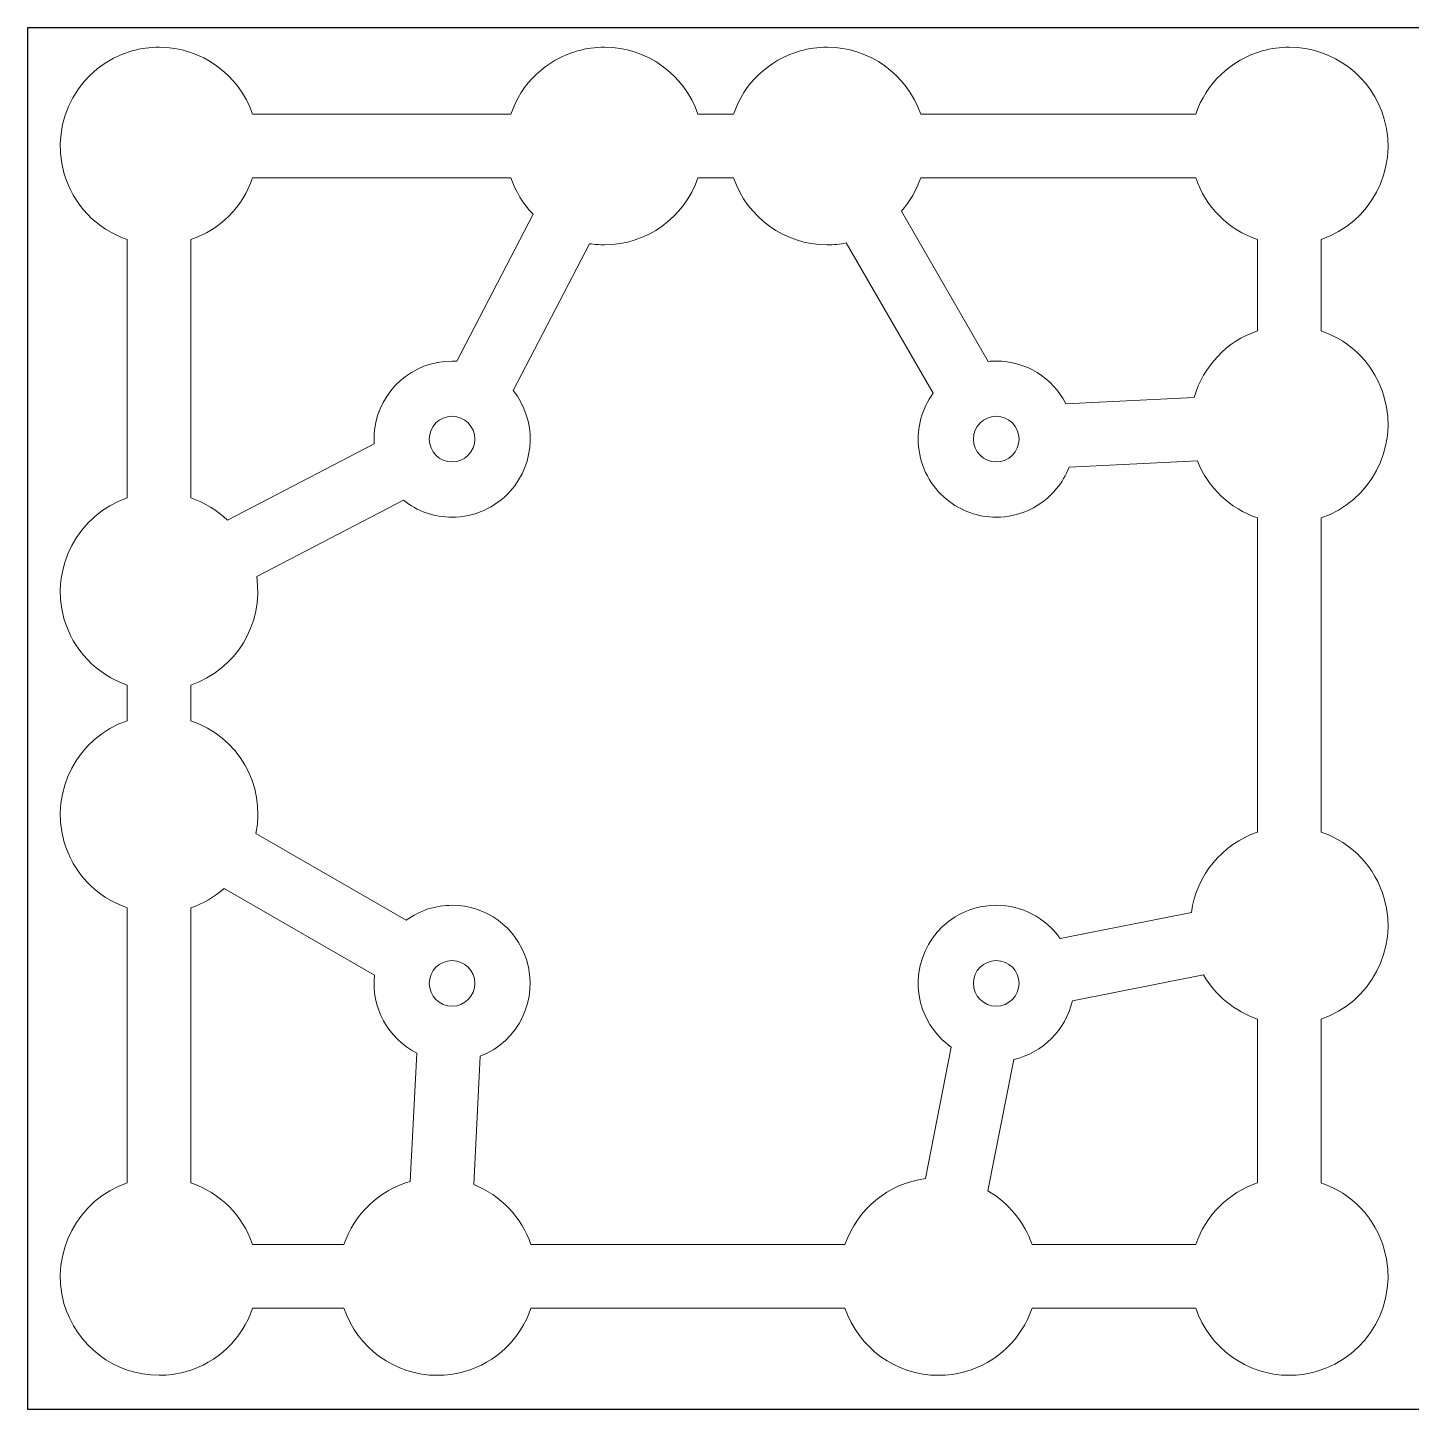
# Model space of a CAD drawing. Header units: inches. Extents: x 0 to 330, y -165 to 0.
# Drawn here: x 0.5 to 165.7, y -165 to 0 of the extents above; entities that cross this region are included whole.
import ezdxf

# ---------------------------------------------------------------- set-up
doc = ezdxf.new("R2010")
doc.units = ezdxf.units.IN
doc.header["$MEASUREMENT"] = 0
doc.layers.add('Layer 1', color=7, linetype='Continuous')

# ---------------------------------------------------------------- blocks, each defined once
blk = doc.blocks.new('block 2')
at = {"layer": 'Layer 1', "color": 7, "lineweight": 15, "true_color": 0xffffff}
blk.add_open_spline([(116.15, -116.86), (114.64, -116.86), (113.42, -115.64), (113.42, -114.13), (113.42, -112.63), (114.64, -111.41), (116.15, -111.41), (117.65, -111.41), (118.87, -112.63), (118.87, -114.13), (118.87, -115.64), (117.65, -116.86), (116.15, -116.86)], degree=3, knots=[0, 0, 0, 0, 1, 1, 1, 2, 2, 2, 3, 3, 3, 4, 4, 4, 4], dxfattribs=at)
blk = doc.blocks.new('block 3')
at = {"layer": 'Layer 1', "color": 7, "lineweight": 15, "true_color": 0xffffff}
blk.add_open_spline([(60.57, -145.33), (59.46, -142.06), (56.96, -139.44), (53.75, -138.17), (53.75, -138.17), (54.52, -122.83), (54.52, -122.83), (59.08, -121.06), (61.54, -116.01), (60.03, -111.29), (58.79, -107.41), (55.22, -104.81), (51.15, -104.81), (50.19, -104.81), (49.23, -104.96), (48.31, -105.25), (47.36, -105.55), (46.47, -106), (45.67, -106.59), (45.67, -106.59), (27.72, -96.23), (27.72, -96.23), (28.89, -90.39), (25.58, -84.67), (19.95, -82.76), (19.95, -82.76), (19.95, -78.5), (19.95, -78.5), (25.33, -76.67), (28.67, -71.17), (27.81, -65.55), (27.81, -65.55), (45.35, -56.43), (45.35, -56.43), (46.99, -57.74), (49.03, -58.46), (51.14, -58.46), (53.79, -58.46), (56.32, -57.33), (58.09, -55.36), (61.15, -51.95), (61.27, -46.87), (58.45, -43.33), (58.45, -43.33), (67.56, -25.8), (67.56, -25.8), (68.16, -25.89), (68.76, -25.93), (69.36, -25.93), (74.4, -25.93), (78.9, -22.67), (80.52, -17.93), (80.52, -17.93), (84.78, -17.93), (84.78, -17.93), (86.39, -22.67), (90.9, -25.94), (95.94, -25.94), (96.71, -25.94), (97.48, -25.86), (98.24, -25.71), (98.24, -25.71), (108.6, -43.66), (108.6, -43.66), (107.26, -45.5), (106.64, -47.75), (106.87, -50.04), (107.11, -52.52), (108.3, -54.76), (110.23, -56.34), (111.89, -57.71), (113.99, -58.46), (116.14, -58.46), (118.95, -58.46), (121.57, -57.22), (123.35, -55.05), (123.99, -54.28), (124.48, -53.43), (124.84, -52.5), (124.84, -52.5), (140.18, -51.74), (140.18, -51.74), (141.45, -54.95), (144.07, -57.44), (147.35, -58.55), (147.35, -58.55), (147.35, -96.06), (147.35, -96.06), (143.13, -97.5), (140.05, -101.25), (139.45, -105.67), (139.45, -105.67), (123.77, -108.76), (123.77, -108.76), (122.02, -106.27), (119.21, -104.81), (116.14, -104.81), (114.41, -104.81), (112.72, -105.29), (111.24, -106.2), (106.87, -108.91), (105.51, -114.67), (108.22, -119.04), (108.88, -120.1), (109.75, -121.03), (110.77, -121.75), (110.77, -121.75), (107.68, -137.44), (107.68, -137.44), (103.26, -138.03), (99.51, -141.11), (98.08, -145.33), (98.08, -145.33), (60.57, -145.33), (60.57, -145.33)], degree=3, knots=[0, 0, 0, 0, 1, 1, 1, 2, 2, 2, 3, 3, 3, 4, 4, 4, 5, 5, 5, 6, 6, 6, 7, 7, 7, 8, 8, 8, 9, 9, 9, 10, 10, 10, 11, 11, 11, 12, 12, 12, 13, 13, 13, 14, 14, 14, 15, 15, 15, 16, 16, 16, 17, 17, 17, 18, 18, 18, 19, 19, 19, 20, 20, 20, 21, 21, 21, 22, 22, 22, 23, 23, 23, 24, 24, 24, 25, 25, 25, 26, 26, 26, 27, 27, 27, 28, 28, 28, 29, 29, 29, 30, 30, 30, 31, 31, 31, 32, 32, 32, 33, 33, 33, 34, 34, 34, 35, 35, 35, 36, 36, 36, 37, 37, 37, 38, 38, 38, 38], dxfattribs=at)
blk = doc.blocks.new('block 4')
at = {"layer": 'Layer 1', "color": 7, "lineweight": 15, "true_color": 0xffffff}
blk.add_open_spline([(51.15, -51.86), (49.64, -51.86), (48.42, -50.64), (48.42, -49.13), (48.42, -47.63), (49.64, -46.41), (51.15, -46.41), (52.65, -46.41), (53.87, -47.63), (53.87, -49.13), (53.87, -50.64), (52.65, -51.86), (51.15, -51.86)], degree=3, knots=[0, 0, 0, 0, 1, 1, 1, 2, 2, 2, 3, 3, 3, 4, 4, 4, 4], dxfattribs=at)
blk = doc.blocks.new('block 5')
at = {"layer": 'Layer 1', "color": 7, "lineweight": 15, "true_color": 0xffffff}
blk.add_open_spline([(151.14, -160.94), (146.1, -160.94), (141.59, -157.67), (139.98, -152.93), (139.98, -152.93), (120.42, -152.93), (120.42, -152.93), (119.17, -156.62), (116.24, -159.42), (112.47, -160.49), (111.41, -160.78), (110.33, -160.94), (109.24, -160.94), (104.2, -160.94), (99.69, -157.67), (98.08, -152.93), (98.08, -152.93), (60.57, -152.93), (60.57, -152.93), (59.32, -156.62), (56.39, -159.42), (52.62, -160.49), (51.56, -160.78), (50.48, -160.94), (49.39, -160.94), (44.35, -160.94), (39.84, -157.67), (38.23, -152.93), (38.23, -152.93), (27.32, -152.93), (27.32, -152.93), (26.07, -156.62), (23.14, -159.42), (19.37, -160.49), (18.31, -160.78), (17.23, -160.94), (16.14, -160.94), (10.89, -160.94), (6.23, -157.41), (4.79, -152.35), (3.08, -146.29), (6.45, -139.96), (12.35, -137.96), (12.35, -137.96), (12.35, -105.1), (12.35, -105.1), (8.66, -103.86), (5.86, -100.92), (4.79, -97.15), (3.08, -91.09), (6.45, -84.76), (12.35, -82.76), (12.35, -82.76), (12.35, -78.5), (12.35, -78.5), (8.66, -77.26), (5.86, -74.32), (4.79, -70.55), (3.08, -64.49), (6.45, -58.16), (12.35, -56.16), (12.35, -56.16), (12.35, -25.3), (12.35, -25.3), (8.66, -24.06), (5.86, -21.12), (4.79, -17.35), (3.02, -11.09), (6.67, -4.55), (12.93, -2.78), (13.98, -2.48), (15.07, -2.33), (16.15, -2.33), (21.2, -2.33), (25.7, -5.59), (27.32, -10.33), (27.32, -10.33), (58.18, -10.33), (58.18, -10.33), (59.42, -6.65), (62.36, -3.85), (66.13, -2.78), (67.18, -2.48), (68.27, -2.33), (69.35, -2.33), (74.4, -2.33), (78.9, -5.59), (80.52, -10.33), (80.52, -10.33), (84.78, -10.33), (84.78, -10.33), (86.02, -6.65), (88.96, -3.85), (92.73, -2.78), (93.78, -2.48), (94.87, -2.33), (95.95, -2.33), (101, -2.33), (105.5, -5.59), (107.12, -10.33), (107.12, -10.33), (139.98, -10.33), (139.98, -10.33), (141.22, -6.65), (144.16, -3.85), (147.93, -2.78), (148.98, -2.48), (150.07, -2.33), (151.15, -2.33), (156.4, -2.33), (161.07, -5.86), (162.5, -10.91), (164.22, -16.98), (160.85, -23.3), (154.95, -25.3), (154.95, -25.3), (154.95, -36.21), (154.95, -36.21), (158.63, -37.46), (161.43, -40.39), (162.5, -44.16), (164.22, -50.23), (160.85, -56.55), (154.95, -58.55), (154.95, -58.55), (154.95, -96.06), (154.95, -96.06), (158.63, -97.31), (161.43, -100.24), (162.5, -104.01), (164.22, -110.08), (160.85, -116.4), (154.95, -118.4), (154.95, -118.4), (154.95, -137.96), (154.95, -137.96), (158.63, -139.21), (161.43, -142.14), (162.5, -145.91), (164.27, -152.17), (160.62, -158.71), (154.37, -160.49), (153.31, -160.78), (152.23, -160.94), (151.14, -160.94)], degree=3, knots=[0, 0, 0, 0, 1, 1, 1, 2, 2, 2, 3, 3, 3, 4, 4, 4, 5, 5, 5, 6, 6, 6, 7, 7, 7, 8, 8, 8, 9, 9, 9, 10, 10, 10, 11, 11, 11, 12, 12, 12, 13, 13, 13, 14, 14, 14, 15, 15, 15, 16, 16, 16, 17, 17, 17, 18, 18, 18, 19, 19, 19, 20, 20, 20, 21, 21, 21, 22, 22, 22, 23, 23, 23, 24, 24, 24, 25, 25, 25, 26, 26, 26, 27, 27, 27, 28, 28, 28, 29, 29, 29, 30, 30, 30, 31, 31, 31, 32, 32, 32, 33, 33, 33, 34, 34, 34, 35, 35, 35, 36, 36, 36, 37, 37, 37, 38, 38, 38, 39, 39, 39, 40, 40, 40, 41, 41, 41, 42, 42, 42, 43, 43, 43, 44, 44, 44, 45, 45, 45, 46, 46, 46, 47, 47, 47, 48, 48, 48, 48], dxfattribs=at)
blk = doc.blocks.new('block 6')
at = {"layer": 'Layer 1', "color": 7, "lineweight": 15, "true_color": 0xffffff}
blk.add_open_spline([(116.15, -51.86), (114.64, -51.86), (113.42, -50.64), (113.42, -49.13), (113.42, -47.63), (114.64, -46.41), (116.15, -46.41), (117.65, -46.41), (118.87, -47.63), (118.87, -49.13), (118.87, -50.64), (117.65, -51.86), (116.15, -51.86)], degree=3, knots=[0, 0, 0, 0, 1, 1, 1, 2, 2, 2, 3, 3, 3, 4, 4, 4, 4], dxfattribs=at)
blk = doc.blocks.new('block 7')
at = {"layer": 'Layer 1', "color": 7, "lineweight": 15, "true_color": 0xffffff}
blk.add_open_spline([(51.15, -116.86), (49.64, -116.86), (48.42, -115.64), (48.42, -114.13), (48.42, -112.63), (49.64, -111.41), (51.15, -111.41), (52.65, -111.41), (53.87, -112.63), (53.87, -114.13), (53.87, -115.64), (52.65, -116.86), (51.15, -116.86)], degree=3, knots=[0, 0, 0, 0, 1, 1, 1, 2, 2, 2, 3, 3, 3, 4, 4, 4, 4], dxfattribs=at)
blk = doc.blocks.new('block 8')
at = {"layer": 'Layer 1', "color": 7, "lineweight": 15, "true_color": 0xffffff}
blk.add_open_spline([(120.42, -145.33), (119.5, -142.63), (117.61, -140.33), (115.14, -138.91), (115.14, -138.91), (118.23, -123.22), (118.23, -123.22), (121.71, -122.43), (124.44, -119.7), (125.24, -116.21), (125.24, -116.21), (140.92, -113.12), (140.92, -113.12), (142.35, -115.6), (144.64, -117.48), (147.35, -118.4), (147.35, -118.4), (147.35, -137.96), (147.35, -137.96), (143.86, -139.14), (141.16, -141.84), (139.98, -145.33), (139.98, -145.33), (120.42, -145.33), (120.42, -145.33)], degree=3, knots=[0, 0, 0, 0, 1, 1, 1, 2, 2, 2, 3, 3, 3, 4, 4, 4, 5, 5, 5, 6, 6, 6, 7, 7, 7, 8, 8, 8, 8], dxfattribs=at)
blk = doc.blocks.new('block 9')
at = {"layer": 'Layer 1', "color": 7, "lineweight": 15, "true_color": 0xffffff}
blk.add_open_spline([(27.32, -145.33), (26.14, -141.84), (23.44, -139.14), (19.95, -137.96), (19.95, -137.96), (19.95, -105.1), (19.95, -105.1), (21.41, -104.61), (22.76, -103.82), (23.92, -102.81), (23.92, -102.81), (41.87, -113.17), (41.87, -113.17), (41.47, -117.01), (43.48, -120.7), (46.93, -122.45), (46.93, -122.45), (46.16, -137.79), (46.16, -137.79), (42.44, -138.85), (39.47, -141.67), (38.23, -145.33), (38.23, -145.33), (27.32, -145.33), (27.32, -145.33)], degree=3, knots=[0, 0, 0, 0, 1, 1, 1, 2, 2, 2, 3, 3, 3, 4, 4, 4, 5, 5, 5, 6, 6, 6, 7, 7, 7, 8, 8, 8, 8], dxfattribs=at)
blk = doc.blocks.new('block 10')
at = {"layer": 'Layer 1', "color": 7, "lineweight": 15, "true_color": 0xffffff}
blk.add_open_spline([(24.31, -58.81), (23.06, -57.62), (21.58, -56.72), (19.95, -56.16), (19.95, -56.16), (19.95, -25.3), (19.95, -25.3), (23.44, -24.12), (26.14, -21.42), (27.32, -17.93), (27.32, -17.93), (58.18, -17.93), (58.18, -17.93), (58.73, -19.56), (59.63, -21.05), (60.82, -22.29), (60.82, -22.29), (51.7, -39.82), (51.7, -39.82), (51.51, -39.81), (51.33, -39.81), (51.14, -39.81), (46.43, -39.81), (42.45, -43.34), (41.89, -48.02), (41.82, -48.57), (41.81, -49.13), (41.84, -49.69), (41.84, -49.69), (24.31, -58.81), (24.31, -58.81)], degree=3, knots=[0, 0, 0, 0, 1, 1, 1, 2, 2, 2, 3, 3, 3, 4, 4, 4, 5, 5, 5, 6, 6, 6, 7, 7, 7, 8, 8, 8, 9, 9, 9, 10, 10, 10, 10], dxfattribs=at)
blk = doc.blocks.new('block 11')
at = {"layer": 'Layer 1', "color": 7, "lineweight": 15, "true_color": 0xffffff}
blk.add_open_spline([(124.46, -44.91), (122.88, -41.79), (119.68, -39.81), (116.15, -39.81), (115.83, -39.81), (115.5, -39.82), (115.18, -39.86), (115.18, -39.86), (104.82, -21.91), (104.82, -21.91), (105.84, -20.75), (106.62, -19.39), (107.12, -17.93), (107.12, -17.93), (139.98, -17.93), (139.98, -17.93), (141.16, -21.42), (143.86, -24.12), (147.35, -25.3), (147.35, -25.3), (147.35, -36.21), (147.35, -36.21), (143.68, -37.46), (140.86, -40.42), (139.8, -44.15), (139.8, -44.15), (124.46, -44.91), (124.46, -44.91)], degree=3, knots=[0, 0, 0, 0, 1, 1, 1, 2, 2, 2, 3, 3, 3, 4, 4, 4, 5, 5, 5, 6, 6, 6, 7, 7, 7, 8, 8, 8, 9, 9, 9, 9], dxfattribs=at)

msp = doc.modelspace()

# ---------------------------------------------------------------- linework, layer by layer
at = {"layer": 'Layer 1', "color": 7, "lineweight": 25, "true_color": 0xffffff}
msp.add_lwpolyline([(330.45, 0), (0.45, 0), (0.45, -165), (330.45, -165), (330.45, 0)], dxfattribs=at)

# ---------------------------------------------------------------- block references
at = {"layer": 'Layer 1'}
for name in ['block 5', 'block 3', 'block 10', 'block 11', 'block 4', 'block 6', 'block 9', 'block 7', 'block 2', 'block 8']:
    msp.add_blockref(name, (0, 0), dxfattribs=at)

doc.saveas('drawing.dxf')
